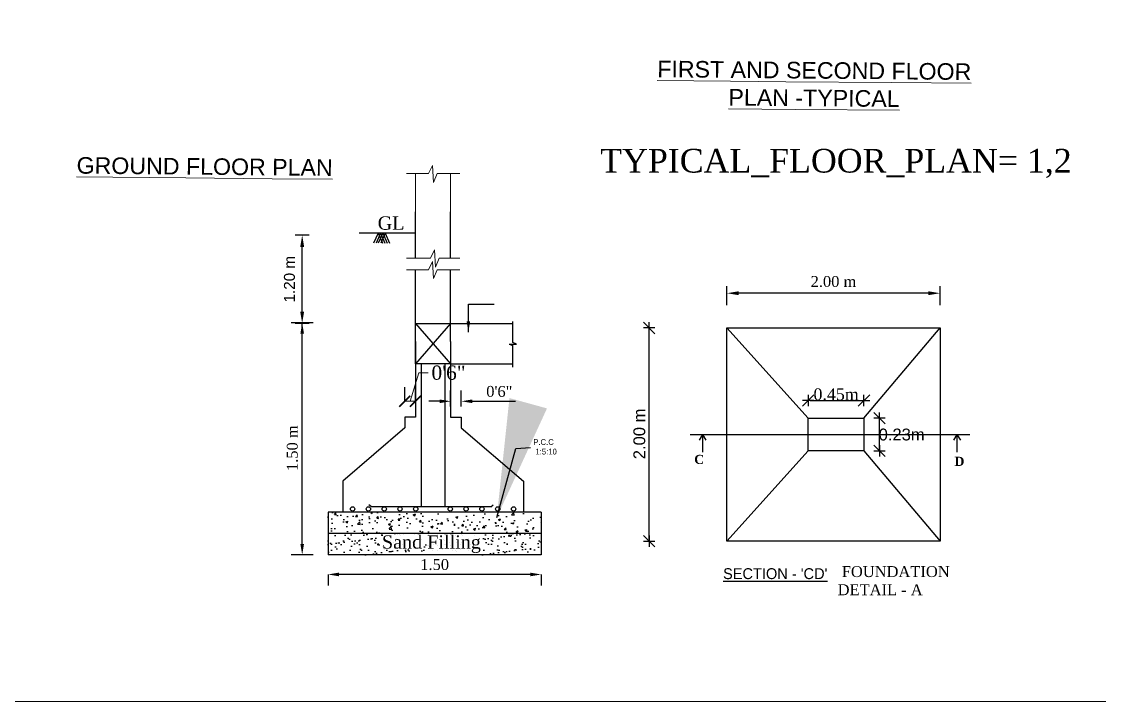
# Model space of a CAD drawing. Header units: metres. Extents: x -478 to 9074, y -2171 to 1762.
# Drawn here: x 9005.14 to 9027.89, y 36.8 to 51.15 of the extents above; entities that cross this region are included whole.
import ezdxf

# ---------------------------------------------------------------- set-up
doc = ezdxf.new("R2010")
doc.units = ezdxf.units.M
doc.header["$MEASUREMENT"] = 0
doc.layers.add('BLK_1_FLR_1_BLT_UP_AREA', color=7, linetype='Continuous')
doc.styles.add('RomanS', font='verdanab.ttf')
doc.styles.add('S', font='swiss.ttf')
doc.styles.get("Standard").update_dxf_attribs({"font": 'times.ttf'})
doc.styles.add('style1', font='times.ttf', dxfattribs={"height": 11})
doc.styles.add('THIN', font='GOTHIC.TTF', dxfattribs={"height": 1})
doc.styles.add('thin1', font='arial.ttf', dxfattribs={"height": 0.25})
doc.dimstyles.new('Copy of 8DIM(NEW)', dxfattribs={"dimtxt": 0.25, "dimasz": 0.04, "dimexe": 0.18, "dimexo": 0.0625, "dimgap": 0, "dimtad": 2, "dimtih": 1, "dimtoh": 1, "dimzin": 3, "dimdsep": 46, "dimtxsty": 'thin1', "dimblk": 'ER', "dimcen": 0.09, "dimse1": 1, "dimse2": 1, "dimadec": 0, "dimazin": 0, "dimtfac": 1, "dimtofl": 0, "dimtmove": 0, "dimatfit": 3, "dimldrblk": 'CLOSED', "dimfxl": 0, "dimfrac": 2, "dimtolj": 1, "dimtzin": 0, "dimarcsym": 0})
doc.dimstyles.new('ISO-25', dxfattribs={"dimtxt": 2.5, "dimasz": 2.5, "dimexe": 1.25, "dimexo": 0.625, "dimtad": 1, "dimtxsty": 'Standard', "dimcen": 2.5, "dimadec": 0, "dimazin": 0, "dimtfac": 1, "dimtmove": 0, "dimatfit": 3, "dimfxl": 0, "dimarcsym": 0})
doc.dimstyles.get("Standard").update_dxf_attribs({"dimtxt": 0.23, "dimasz": 0.23, "dimexe": 0.23, "dimexo": 0.23, "dimgap": 0.09, "dimtad": 1, "dimzin": 0, "dimdsep": 46, "dimtxsty": 'Standard', "dimcen": 0.09, "dimadec": 0, "dimazin": 0, "dimtfac": 1, "dimtofl": 0, "dimtmove": 0, "dimatfit": 3, "dimfxl": 0, "dimtolj": 1, "dimtzin": 0, "dimarcsym": 0})
doc.dimstyles.new('STANDARD$0', dxfattribs={"dimscale": 0, "dimtxt": 9, "dimasz": 2, "dimexe": 2, "dimexo": 1, "dimgap": 0.5, "dimtad": 1, "dimdec": 1, "dimzin": 0, "dimdsep": 46, "dimlunit": 4, "dimtxsty": 'Standard', "dimblk1": 'ARCHTICK', "dimblk2": 'ARCHTICK', "dimsah": 1, "dimcen": 0, "dimdle": 1.5, "dimclrd": 1, "dimclre": 1, "dimclrt": 4, "dimadec": 0, "dimazin": 0, "dimtfac": 0.3, "dimtdec": 1, "dimtix": 1, "dimtmove": 0, "dimatfit": 3, "dimldrblk": 'ARCHTICK', "dimfxl": 0, "dimfrac": 2, "dimtolj": 1, "dimtzin": 0, "dimarcsym": 0})

# ---------------------------------------------------------------- blocks, each defined once
blk = doc.blocks.new('_ArchTick')
at = {"color": 0, "linetype": 'ByBlock', "const_width": 0.15}
blk.add_lwpolyline([(-0.5, -0.5), (0.5, 0.5)], dxfattribs=at)
blk = doc.blocks.new('*D202')
at = {"lineweight": 13}
for p, q in [((9013.34, 43.138), (9013.521, 43.74)), ((9013.521, 43.74), (9013.721, 43.74)), ((9013.453, 43.138), (9013.228, 43.138))]:
    blk.add_line(p, q, dxfattribs=at)
at = {"lineweight": 25}
for p, q in [((9013.228, 43.138), (9013.228, 43.438)), ((9013.453, 43.138), (9013.453, 43.438))]:
    blk.add_line(p, q, dxfattribs=at)
at = {"layer": 'Defpoints', "color": 0, "linetype": 'Continuous'}
for p in [(9013.228, 43.138), (9013.228, 42.801), (9013.453, 42.801)]:
    blk.add_point(p, dxfattribs=at)
at = {"linetype": 'Continuous', "lineweight": 13, "xscale": 0.23, "yscale": 0.23, "zscale": 0.23, "rotation": 180}
blk.add_blockref('_ArchTick', (9013.228, 43.138), dxfattribs=at)
at = {"linetype": 'Continuous', "lineweight": 13, "xscale": 0.23, "yscale": 0.23, "zscale": 0.23}
blk.add_blockref('_ArchTick', (9013.453, 43.138), dxfattribs=at)
at = {"color": 3, "linetype": 'Continuous', "insert": (9014.15, 43.74), "char_height": 0.3, "attachment_point": 5, "style": 'RomanS'}
blk.add_mtext('\\A1;{\\fTimes New Roman|b0|i0|c0|p18;0\'6"}', dxfattribs=at)
blk = doc.blocks.new('*D203')
at = {"color": 0, "linetype": 'Continuous', "lineweight": -2}
for p, q in [((9014.195, 43.031), (9014.195, 43.368)), ((9014.42, 43.031), (9014.42, 43.368)), ((9013.965, 43.138), (9013.735, 43.138)), ((9014.65, 43.138), (9015.564, 43.138))]:
    blk.add_line(p, q, dxfattribs=at)
at = {"color": 0, "linetype": 'Continuous'}
for points in [[(9013.965, 43.176), (9013.965, 43.1), (9014.195, 43.138)], [(9014.65, 43.176), (9014.65, 43.1), (9014.42, 43.138)]]:
    blk.add_solid(points, dxfattribs=at)
at = {"layer": 'Defpoints', "color": 0, "linetype": 'Continuous'}
for p in [(9014.42, 43.138), (9014.195, 42.801), (9014.42, 42.801)]:
    blk.add_point(p, dxfattribs=at)
at = {"color": 0, "linetype": 'Continuous', "insert": (9015.222, 43.345), "char_height": 0.23, "attachment_point": 5}
blk.add_mtext('\\A1;{\\fTimes New Roman|b0|i0|c0|p18;0\'6"}', dxfattribs=at)
blk = doc.blocks.new('ER')
for p, q in [((-3, -3), (3, 3)), ((-3, 0), (3, 0)), ((0, -3), (0, 3))]:
    blk.add_line(p, q)
blk = doc.blocks.new('*D204')
at = {"color": 0, "lineweight": -2}
blk.add_line((9023.246, 42.13), (9023.246, 42.74), dxfattribs=at)
at = {"layer": 'Defpoints', "color": 0, "linetype": 'Continuous'}
for p in [(9022.918, 42.78), (9023.246, 42.78), (9022.918, 42.09)]:
    blk.add_point(p, dxfattribs=at)
at = {"color": 0, "linetype": 'Continuous', "lineweight": -2, "xscale": 0.04, "yscale": 0.04, "zscale": 0.04}
for p, rotation in [((9023.246, 42.78), 90), ((9023.246, 42.09), 270)]:
    blk.add_blockref('ER', p, dxfattribs=dict(at, rotation=rotation))
at = {"color": 0, "linetype": 'Continuous', "insert": (9023.713, 42.435), "char_height": 0.25, "attachment_point": 5, "style": 'thin1'}
blk.add_mtext('\\A1;0.23m', dxfattribs=at)
blk = doc.blocks.new('_CLOSED')
at = {"color": 0, "linetype": 'ByBlock', "lineweight": -2}
for p, q in [((-1, 0.166667), (0, 0)), ((-1, 0.166667), (-1, -0.166667)), ((0, 0), (-1, -0.166667)), ((0, 0), (-1, 0))]:
    blk.add_line(p, q, dxfattribs=at)

msp = doc.modelspace()

# ---------------------------------------------------------------- hatches: boundary and pattern name
at = {"linetype": 'Continuous'}
h = msp.add_hatch(dxfattribs=at)
h.set_pattern_fill('AR-CONC', color=256, scale=0.0625, style=0)
h.set_pattern_definition([(50, (8157.1665, 37.34446), (0.44828761, -0.03922008), [0.046875, -0.515625]), (355, (8157.1665, 37.34446), (-0.08671958, 0.47012008), [0.0375, -0.4125]), (100.4514, (8157.20384, 37.3412), (0.36156836, 0.43089971), [0.03983762, -0.43821382]), (46.1842, (8157.1665, 37.46946), (0.66702566, -0.1034494), [0.0703125, -0.7734375]), (96.6356, (8157.2221, 37.46084), (0.5841642, 0.60882367), [0.05975643, -0.6573206]), (351.1842, (8157.1665, 37.46946), (0.5841637, 0.6088241), [0.05625, -0.61875]), (21, (8157.229, 37.4382), (0.3730669, -0.2516368), [0.046875, -0.515625]), (326, (8157.229, 37.4382), (0.15207208, 0.45321878), [0.0375, -0.4125]), (71.4514, (8157.26008, 37.41724), (0.52513914, 0.20158156), [0.03983762, -0.43821382]), (37.5, (8157.16649, 37.34446), (0.00759991, 0.20805866), [0, -0.4075, 0, -0.41875, 0, -0.4140625]), (7.5, (8157.16649, 37.34446), (0.16441846, 0.24650732), [0, -0.23875, 0, -0.398125, 0, -0.1578125]), (327.5, (8157.02711, 37.34446), (0.333639023, -0.014096795), [0, -0.15625, 0, -0.4875, 0, -0.646875]), (317.5, (8156.9646, 37.34446), (0.36449136, 0.06256561), [0, -0.203125, 0, -0.32375, 0, -0.459375])])
h.paths.add_polyline_path([(9016.10719, 40.79837), (9011.60719, 40.79837), (9011.60719, 40.34837), (9016.10719, 40.34837)])
h = msp.add_hatch(dxfattribs=at)
h.set_pattern_fill('AR-SAND', color=256, scale=0.125, style=0)
h.set_pattern_definition([(37.5, (8157.16649, 37.34446), (-0.00787417, 0.24085297), [0, -0.19, 0, -0.2125, 0, -0.203125]), (7.5, (8157.1665, 37.34446), (0.22122209, 0.35276826), [0, -0.1025, 0, -0.17125, 0, -0.065625]), (327.5, (8157.01274, 37.34446), (0.389267733, 0.00070738), [0, -0.0625, 0, -0.225, 0, -0.29375]), (317.5, (8157.01274, 37.34446), (0.37576583, 0.10970945), [0, -0.03125, 0, -0.1475, 0, -0.16875])])
h.paths.add_polyline_path([(9016.10719, 40.34837), (9011.60719, 40.34837), (9011.60719, 39.89837), (9016.10719, 39.89837)])
h.paths.add_polyline_path([(9012.75455, 40.38358), (9014.90387, 40.38358), (9014.90387, 39.86498), (9012.75455, 39.86498)], flags=9)

# ---------------------------------------------------------------- linework, layer by layer
at = {"lineweight": 20}
for p, q in [((9013.72987, 47.94259), (9013.81275, 48.11746)), ((9013.81275, 48.11746), (9013.83532, 47.75496)), ((9013.26545, 47.94259), (9013.72987, 47.94259)), ((9013.45252, 47.06105), (9013.45252, 47.94259)), ((9013.83532, 47.75496), (9013.90918, 47.94259)), ((9013.90918, 47.94259), (9014.38714, 47.94259)), ((9014.19469, 47.06105), (9014.19469, 47.94259)), ((9013.77014, 46.15917), (9013.85302, 46.33403)), ((9013.85302, 46.33403), (9013.87559, 45.97154)), ((9013.26545, 46.15917), (9013.77014, 46.15917)), ((9013.72987, 45.91565), (9013.81275, 46.09051)), ((9013.81275, 46.09051), (9013.83532, 45.72802)), ((9013.87559, 45.97154), (9013.94944, 46.15917)), ((9013.94944, 46.15917), (9014.38714, 46.15917)), ((9013.26545, 45.91565), (9013.72987, 45.91565)), ((9013.83532, 45.72802), (9013.90918, 45.91565)), ((9013.90918, 45.91565), (9014.38714, 45.91565))]:
    msp.add_line(p, q, dxfattribs=at)
at = {"linetype": 'Continuous'}
for p, q in [((9013.45252, 46.15917), (9013.45252, 47.13427)), ((9014.19469, 46.15917), (9014.19469, 47.13427)), ((9013.45252, 46.68466), (9012.26165, 46.68466)), ((9012.66382, 46.68466), (9012.56996, 46.47356)), ((9012.71503, 46.68466), (9012.62117, 46.47356)), ((9012.66382, 46.68466), (9012.75768, 46.47356)), ((9012.76056, 46.68466), (9012.66669, 46.47356)), ((9012.71503, 46.68466), (9012.8089, 46.47356)), ((9012.81177, 46.68466), (9012.71791, 46.47356)), ((9012.76056, 46.68466), (9012.85442, 46.47356)), ((9012.81177, 46.68466), (9012.90563, 46.47356)), ((9013.45252, 44.39837), (9013.45252, 45.91565)), ((9014.19469, 44.39837), (9014.19469, 45.91565)), ((9020.02418, 45.16903), (9020.02418, 45.56903)), ((9024.52418, 45.16903), (9024.52418, 45.56903)), ((9024.27418, 45.41903), (9020.27418, 45.41903)), ((9015.5064, 44.37705), (9015.5064, 44.82192)), ((9011.29151, 44.79247), (9010.83151, 44.79247)), ((9011.06151, 40.12837), (9011.06151, 44.78292)), ((9013.45252, 44.78292), (9014.19469, 43.93054)), ((9014.19469, 44.78292), (9013.45252, 43.93054)), ((9013.45252, 44.78292), (9014.19469, 44.78292)), ((9013.45252, 43.93054), (9013.45252, 44.60554)), ((9014.19469, 44.78292), (9015.5064, 44.78292)), ((9021.74113, 42.78025), (9020.02418, 44.68525)), ((9022.91826, 42.78025), (9024.52418, 44.68525)), ((9013.45252, 44.39837), (9013.45252, 42.80103)), ((9014.19469, 44.39837), (9014.19469, 42.80103)), ((9015.58679, 44.34046), (9015.5064, 44.37705)), ((9015.42961, 44.34046), (9015.5064, 44.31602)), ((9015.42961, 44.34046), (9015.58679, 44.34046)), ((9015.5064, 43.859), (9015.5064, 44.31602)), ((9014.19469, 43.93054), (9013.45252, 43.93054)), ((9013.57228, 43.93054), (9013.57228, 40.91087)), ((9014.07494, 43.93054), (9014.07494, 40.91087)), ((9014.19469, 43.93054), (9015.5064, 43.93054)), ((9013.45252, 42.80103), (9013.22752, 42.80103)), ((9013.22752, 42.80103), (9013.22752, 42.57603)), ((9013.45252, 42.80103), (9013.22752, 42.80103)), ((9013.22752, 42.80103), (9013.22752, 42.57603)), ((9014.19469, 42.80103), (9014.41969, 42.80103)), ((9014.41969, 42.80103), (9014.41969, 42.57603)), ((9013.22752, 42.57603), (9011.91789, 41.45103)), ((9014.41969, 42.57603), (9015.72933, 41.45103)), ((9019.24816, 42.43525), (9025.15079, 42.43525)), ((9019.51031, 42.43525), (9019.43874, 42.31469)), ((9019.51031, 42.43525), (9019.51031, 42.06152)), ((9019.51031, 42.43525), (9019.58188, 42.31469)), ((9024.88062, 42.43611), (9024.80905, 42.31556)), ((9024.88062, 42.43611), (9024.88062, 42.06238)), ((9024.88062, 42.43611), (9024.95219, 42.31556)), ((9021.74113, 42.09025), (9020.02418, 40.18525)), ((9022.91826, 42.09025), (9024.52418, 40.18525)), ((9011.91789, 41.45103), (9011.91789, 40.79837)), ((9015.72933, 41.45103), (9015.72933, 40.79837)), ((9012.52263, 40.91087), (9012.46608, 40.95342)), ((9015.04233, 40.91087), (9015.09357, 40.95142)), ((9016.10719, 40.79837), (9011.60719, 40.79837)), ((9011.60719, 40.79837), (9011.60719, 39.89837)), ((9015.04233, 40.91087), (9012.52263, 40.91087)), ((9016.10719, 40.79837), (9016.10719, 39.89837)), ((9016.10719, 40.34837), (9011.60719, 40.34837)), ((9011.29151, 39.89837), (9010.83151, 39.89837)), ((9016.10719, 39.89837), (9011.60719, 39.89837)), ((9011.60719, 39.48298), (9011.60719, 39.25298)), ((9015.87719, 39.48298), (9011.83719, 39.48298)), ((9016.10719, 39.48298), (9016.10719, 39.25298))]:
    msp.add_line(p, q, dxfattribs=at)
for p, q in [((9011.21151, 46.64672), (9010.91151, 46.64672)), ((9011.06151, 45.03292), (9011.06151, 46.39672)), ((9011.21151, 44.78292), (9010.91151, 44.78292)), ((9018.384, 40.22525), (9018.384, 44.64525)), ((9021.78113, 43.15565), (9022.87826, 43.15565))]:
    msp.add_line(p, q)
at = {"lineweight": 20}
msp.add_lwpolyline([(8976.68046, 105.47402), (9052.57667, 105.47402), (9052.57667, 36.80279), (8976.68046, 36.80279)], close=True, dxfattribs=at)
at = {"linetype": 'Continuous'}
for points in [[(9020.02418, 44.68525), (9024.52418, 44.68525), (9024.52418, 40.18525), (9020.02418, 40.18525)], [(9021.74113, 42.78025), (9022.91826, 42.78025), (9022.91826, 42.09025), (9021.74113, 42.09025)]]:
    msp.add_lwpolyline(points, close=True, dxfattribs=at)
for centre in [(9012.12479, 40.86554), (9012.4585, 40.86554), (9012.79221, 40.86554), (9013.12591, 40.86554), (9013.45962, 40.86554), (9014.1876, 40.86554), (9014.5213, 40.86554), (9014.85501, 40.86554), (9015.18872, 40.86554), (9015.52243, 40.86554)]:
    msp.add_circle(centre, 0.04533, dxfattribs=at)
at = {"lineweight": 20}
for points in [[(9011.01984, 46.39672), (9011.10317, 46.39672), (9011.06151, 46.64672)], [(9011.01984, 45.03292), (9011.10317, 45.03292), (9011.06151, 44.78292)]]:
    msp.add_solid(points, dxfattribs=at)
at = {"linetype": 'Continuous'}
for points in [[(9020.27418, 45.4607), (9020.27418, 45.37737), (9020.02418, 45.41903)], [(9024.27418, 45.4607), (9024.27418, 45.37737), (9024.52418, 45.41903)], [(9011.83719, 39.52132), (9011.83719, 39.44465), (9011.60719, 39.48298)], [(9015.87719, 39.52132), (9015.87719, 39.44465), (9016.10719, 39.48298)]]:
    msp.add_solid(points, dxfattribs=at)
at = {"linetype": 'Continuous', "lineweight": 20}
for points in [[(9011.02317, 44.56247), (9011.09984, 44.56247), (9011.06151, 44.79247)], [(9011.02317, 40.12837), (9011.09984, 40.12837), (9011.06151, 39.89837)]]:
    msp.add_solid(points, dxfattribs=at)

# ---------------------------------------------------------------- block references
at = {"linetype": 'Continuous', "xscale": 0.04, "yscale": 0.04, "zscale": 0.04}
for p, rotation in [((9018.384, 44.68525), 90), ((9021.74113, 43.15565), 180), ((9018.384, 40.18525), 270)]:
    msp.add_blockref('ER', p, dxfattribs=dict(at, rotation=rotation))
msp.add_blockref('ER', (9022.91826, 43.15565), dxfattribs=at)

# ---------------------------------------------------------------- texts
at = {"lineweight": 20, "char_height": 0.35, "width": 16.6117444, "attachment_point": 5, "rotation": 359.487108, "style": 'S'}
for s, insert in [('\\A1;{\\LFIRST AND SECOND FLOOR \\PPLAN -TYPICAL}', (9021.86707, 49.82963)), ('\\A1;{\\LGROUND FLOOR PLAN}', (9009.00315, 48.09156))]:
    msp.add_mtext(s, dxfattribs=dict(at, insert=insert))
at = {"linetype": 'Continuous', "insert": (9012.65496, 47.04052), "char_height": 0.28125, "width": 15.1733333, "attachment_point": 1}
msp.add_mtext('GL', dxfattribs=at)
at = {"insert": (9010.79331, 45.71482), "char_height": 0.23, "attachment_point": 5, "rotation": 90, "style": 'S'}
msp.add_mtext('\\A1;1.20 m', dxfattribs=at)
at = {"linetype": 'Continuous', "char_height": 0.23, "attachment_point": 5}
for s, insert in [('\\A1;2.00 m', (9022.27418, 45.66462)), ('\\A1;1.50', (9013.85719, 39.69031))]:
    msp.add_mtext(s, dxfattribs=dict(at, insert=insert))
at = {"linetype": 'Continuous'}
for s, insert, char_height, attachment_point, style in [('\\A1;{\\fTimes New Roman|b0|i0|c0|p18;0.45m}', (9022.3297, 43.28318), 0.25, 5, 'thin1'), ('P.C.C\\P 1:5:10', (9015.9393, 42.33913), 0.121389, 1, 'THIN'), ('Sand Filling', (9014.83355, 39.93529), 0.28125, 9, 'style1')]:
    msp.add_mtext(s, dxfattribs=dict(at, insert=insert, char_height=char_height, attachment_point=attachment_point, style=style))
at = {"linetype": 'Continuous', "insert": (9018.17786, 42.44934), "char_height": 0.25, "attachment_point": 5, "rotation": 90, "style": 'thin1'}
msp.add_mtext('\\A1;2.00 m', dxfattribs=at)
at = {"linetype": 'Continuous', "insert": (9010.85419, 42.14837), "char_height": 0.23, "attachment_point": 5, "rotation": 90}
msp.add_mtext('\\A1;1.50 m', dxfattribs=at)
at = {"linetype": 'Continuous', "width": 9.234375, "attachment_point": 2, "line_spacing_factor": 1.3, "style": 'THIN'}
for s, insert, char_height in [('\\A1;{\\fTimes New Roman|b1|i0|c0|p18;C}', (9019.43965, 42.00728), 0.1916667), ('\\A1;{\\fTimes New Roman|b1|i0|c0|p18;D}', (9024.93241, 41.96645), 0.1916667), ("{\\LSECTION - 'CD'}", (9021.0445, 39.61514), 0.23)]:
    msp.add_mtext(s, dxfattribs=dict(at, insert=insert, char_height=char_height))
at = {"linetype": 'Continuous', "lineweight": -2, "insert": (9022.36232, 39.65881), "char_height": 0.23, "attachment_point": 1}
msp.add_mtext(' FOUNDATION \\PDETAIL - A', dxfattribs=at)
at = {"layer": 'BLK_1_FLR_1_BLT_UP_AREA', "color": 25, "insert": (9017.35098, 48.46575), "char_height": 0.5, "width": 10.5970681, "attachment_point": 1}
msp.add_mtext('TYPICAL_FLOOR_PLAN= 1,2', dxfattribs=at)

# ---------------------------------------------------------------- dimensions: what is measured, and where the dimension line sits
at = {"linetype": 'Continuous'}
for base, p1, p2, angle, text, dimstyle, override, picture, middle in [((9013.22752, 43.13786), (9013.45252, 42.80103), (9013.22752, 42.80103), 180, '{\\fTimes New Roman|b0|i0|c0|p18;0\'6"}', 'STANDARD$0', {"dimscale": 1, "dimtxt": 0.3, "dimasz": 0.23, "dimexe": 0.3, "dimexo": 0.6, "dimgap": 0.1, "dimtad": 0, "dimdec": 2, "dimlunit": 2, "dimtxsty": 'RomanS', "dimblk": 'ArchTick', "dimsah": 0, "dimcen": 0.09, "dimdle": 0, "dimclrd": 256, "dimclre": 256, "dimclrt": 3, "dimtfac": 1, "dimtdec": 2, "dimtix": 0, "dimtofl": 0, "dimtmove": 1, "dimfxl": 0.6, "dimfxlon": 1, "dimfrac": 0, "dimlwd": 13, "dimlwe": 25}, '*D202', (9013.8208, 43.74046)), ((9023.24579, 42.78025), (9022.91826, 42.09025), (9022.91826, 42.78025), 90, '0.23m', 'Copy of 8DIM(NEW)', {"dimpost": '<>', "dimfxl": 0.5, "dimfxlon": 1, "dimarcsym": 1}, '*D204', (9023.71262, 42.43525))]:
    dim = msp.add_linear_dim(base=base, p1=p1, p2=p2, angle=angle, text=text, dimstyle=dimstyle, override=override, dxfattribs=at)
    dim.commit()
    dim.dimension.update_dxf_attribs({"geometry": picture, "text_midpoint": middle})
dim = msp.add_linear_dim(base=(9014.41969, 43.13786), p1=(9014.19469, 42.80103), p2=(9014.41969, 42.80103), text='{\\fTimes New Roman|b0|i0|c0|p18;0\'6"}', dimstyle='Standard', override={"dimscale": 1, "dimasz": 0.23}, dxfattribs=at)
dim.commit()
dim.dimension.update_dxf_attribs({"geometry": '*D203', "text_midpoint": (9015.222, 43.34485)})

# ---------------------------------------------------------------- leaders
for points, override in [([(9014.56907, 44.59674), (9014.56907, 45.19139), (9015.11371, 45.19139)], {"dimasz": 0.23, "dimexo": 6, "dimtad": 0}), ([(9015.16857, 40.68655), (9015.56823, 42.13869), (9015.88311, 42.1629)], {"dimgap": 3, "dimtad": 0})]:
    msp.add_leader(points, dimstyle='ISO-25', override=override, dxfattribs=at)

doc.saveas('drawing.dxf')
